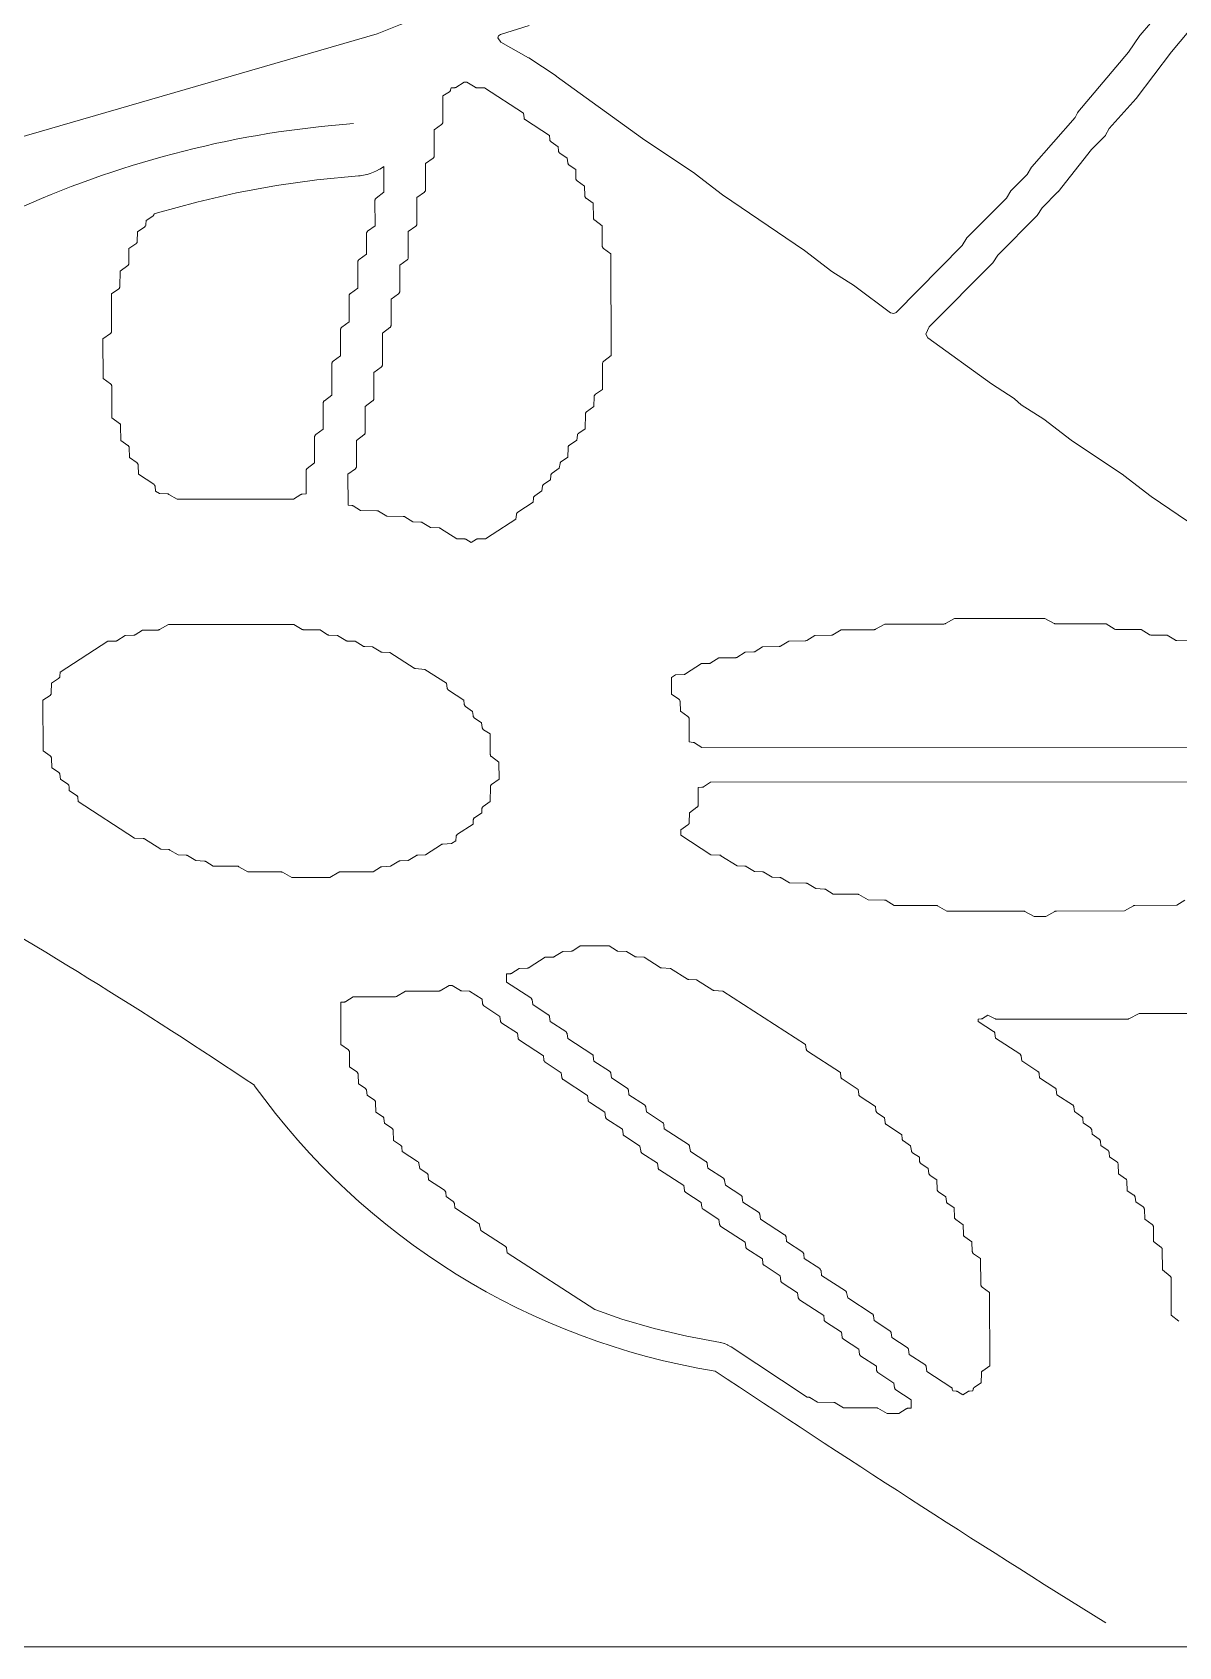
# Model space of a CAD drawing. Header units: inches. Extents: x 36 to 190, y -75 to 56.
# Drawn here: x 105.73 to 115.43, y -28.69 to -15.04 of the extents above; entities that cross this region are included whole.
import ezdxf

# ---------------------------------------------------------------- set-up
doc = ezdxf.new("R2010")
doc.units = ezdxf.units.IN
doc.layers.add('01_ORIGINAL_CAD', color=7, linetype='Continuous', lineweight=20)
doc.layers.add('03_ADDED_AREAS_SAME_COMPOSITION', color=7, linetype='Continuous', lineweight=15)

# ---------------------------------------------------------------- blocks, each defined once
blk = doc.blocks.new('05_SAND_DOLLAR')
at = {"layer": '01_ORIGINAL_CAD'}
blk.add_line((71.442, 17.312), (36.248, 17.312), dxfattribs=at)
for points in [[(53.65, 30.945, -0.14301), (60.243, 31.63, -0.286424), (65.36, 28.431), (66.481, 23.89, -0.272091), (64.9, 18.954), (63.661, 17.533)], [(53.65, 30.945), (50.4, 30.004), (48.095, 29.84), (45.427, 29.473), (42.376, 26.597), (41.758, 26.597, -0.10797), (36.248, 22.954)]]:
    blk.add_lwpolyline(points, format="xyb", dxfattribs=at)
for centre, radius, start, end in [((54.073, 21.787), 8.422, 94.2501, 114.0352), ((27.349, -15.654), 45.391, 56.1832, 60.407), ((57.468, 25.543), 5.979, 215.6658, 260.7622), ((129.159, 128.7), 131.041, 236.3299, 238.04792)]:
    blk.add_arc(centre, radius, start, end, dxfattribs=at)
at = {"layer": '03_ADDED_AREAS_SAME_COMPOSITION'}
for points in [[(60.277, 31.137), (60.101, 30.932), (60.099, 30.93), (60.003, 30.788), (59.576, 30.282), (59.574, 30.28), (59.573, 30.277), (59.552, 30.237), (59.187, 29.821), (59.184, 29.817), (59.147, 29.756), (59.013, 29.622), (59.011, 29.619), (59.009, 29.617), (58.972, 29.556), (58.64, 29.224), (58.638, 29.222), (58.637, 29.219), (58.597, 29.156), (58.038, 28.589), (58.02, 28.581), (57.99, 28.587), (57.688, 28.812), (57.686, 28.813), (57.494, 28.935), (57.263, 29.112), (57.262, 29.113), (56.569, 29.584), (56.338, 29.762), (56.337, 29.763), (55.894, 30.06), (55.163, 30.587), (55.162, 30.588), (54.932, 30.741), (54.93, 30.742), (54.695, 30.873), (54.671, 30.911), (54.676, 30.926), (54.693, 30.94), (54.935, 31.015)], [(60.887, 26.563), (60.194, 27.034), (59.963, 27.212), (59.962, 27.213), (59.519, 27.509), (59.288, 27.687), (59.286, 27.688), (59.095, 27.809), (59.04, 27.86), (59.036, 27.863), (58.844, 27.985), (58.305, 28.374), (58.29, 28.406), (58.317, 28.468), (58.854, 29.006), (58.856, 29.008), (58.857, 29.01), (58.897, 29.074), (59.229, 29.406), (59.231, 29.408), (59.232, 29.41), (59.272, 29.474), (59.406, 29.608), (59.408, 29.61), (59.69, 29.966), (59.806, 30.083), (59.808, 30.086), (59.81, 30.088), (59.841, 30.143), (60.068, 30.397), (60.069, 30.399), (60.366, 30.792), (60.732, 31.232)], [(61.318, 24.915), (56.395, 24.913), (56.333, 24.952), (56.33, 24.954), (56.327, 24.955), (56.325, 24.956), (56.322, 24.956), (56.289, 24.959), (56.288, 25.153), (56.287, 25.156), (56.287, 25.16), (56.286, 25.163), (56.284, 25.166), (56.282, 25.168), (56.28, 25.171), (56.277, 25.173), (56.214, 25.219), (56.211, 25.302), (56.211, 25.305), (56.21, 25.308), (56.209, 25.311), (56.207, 25.314), (56.205, 25.317), (56.203, 25.319), (56.2, 25.322), (56.14, 25.363), (56.14, 25.505), (56.172, 25.526), (56.245, 25.53), (56.248, 25.53), (56.252, 25.531), (56.254, 25.532), (56.257, 25.534), (56.393, 25.621), (56.459, 25.623), (56.462, 25.623), (56.465, 25.624), (56.468, 25.625), (56.471, 25.627), (56.54, 25.669), (56.68, 25.671), (56.683, 25.671), (56.686, 25.672), (56.689, 25.673), (56.692, 25.674), (56.762, 25.717), (56.835, 25.721), (56.839, 25.722), (56.842, 25.722), (56.845, 25.723), (56.847, 25.725), (56.909, 25.764), (57.049, 25.766), (57.052, 25.767), (57.055, 25.767), (57.058, 25.768), (57.061, 25.77), (57.13, 25.812), (57.27, 25.814), (57.273, 25.814), (57.276, 25.815), (57.28, 25.816), (57.283, 25.818), (57.352, 25.86), (57.491, 25.862), (57.495, 25.862), (57.498, 25.863), (57.501, 25.864), (57.504, 25.866), (57.573, 25.908), (57.852, 25.908), (57.855, 25.909), (57.859, 25.909), (57.862, 25.91), (57.865, 25.912), (57.942, 25.956), (58.443, 25.956), (58.446, 25.957), (58.449, 25.957), (58.452, 25.958), (58.455, 25.96), (58.532, 26.004), (59.297, 26.004), (59.374, 25.96), (59.377, 25.959), (59.38, 25.958), (59.383, 25.957), (59.386, 25.957), (59.813, 25.957), (59.883, 25.915), (59.886, 25.913), (59.889, 25.912), (59.892, 25.911), (59.895, 25.911), (60.109, 25.909), (60.178, 25.867), (60.181, 25.865), (60.184, 25.864), (60.187, 25.864), (60.191, 25.863), (60.33, 25.861), (60.4, 25.819), (60.403, 25.818), (60.406, 25.817), (60.409, 25.816), (60.412, 25.816), (60.552, 25.814)], [(60.48, 23.621), (60.411, 23.579), (60.058, 23.578), (60.055, 23.578), (60.052, 23.577), (60.049, 23.576), (60.046, 23.575), (59.969, 23.531), (59.394, 23.53), (59.391, 23.53), (59.387, 23.529), (59.384, 23.528), (59.381, 23.527), (59.304, 23.483), (59.205, 23.483), (59.127, 23.527), (59.124, 23.528), (59.121, 23.529), (59.118, 23.53), (59.115, 23.53), (58.466, 23.53), (58.389, 23.574), (58.386, 23.576), (58.383, 23.577), (58.379, 23.577), (58.376, 23.577), (58.023, 23.578), (57.954, 23.62), (57.951, 23.621), (57.948, 23.622), (57.945, 23.623), (57.941, 23.623), (57.801, 23.625), (57.724, 23.669), (57.721, 23.671), (57.718, 23.672), (57.715, 23.672), (57.711, 23.673), (57.506, 23.673), (57.444, 23.712), (57.442, 23.714), (57.439, 23.715), (57.435, 23.716), (57.432, 23.716), (57.359, 23.72), (57.289, 23.763), (57.286, 23.764), (57.283, 23.765), (57.279, 23.766), (57.276, 23.766), (57.137, 23.768), (57.067, 23.81), (57.064, 23.812), (57.061, 23.813), (57.058, 23.814), (57.055, 23.814), (56.989, 23.816), (56.919, 23.858), (56.916, 23.859), (56.913, 23.861), (56.91, 23.861), (56.907, 23.862), (56.841, 23.863), (56.771, 23.906), (56.769, 23.907), (56.766, 23.908), (56.762, 23.909), (56.759, 23.909), (56.694, 23.911), (56.557, 23.998), (56.555, 24), (56.552, 24.001), (56.549, 24.002), (56.545, 24.002), (56.472, 24.006), (56.217, 24.17), (56.217, 24.217), (56.277, 24.258), (56.28, 24.26), (56.282, 24.263), (56.284, 24.265), (56.286, 24.268), (56.287, 24.271), (56.288, 24.275), (56.288, 24.278), (56.29, 24.36), (56.353, 24.407), (56.356, 24.409), (56.358, 24.411), (56.36, 24.414), (56.362, 24.417), (56.363, 24.42), (56.363, 24.423), (56.364, 24.427), (56.364, 24.573), (56.396, 24.576), (56.399, 24.576), (56.402, 24.577), (56.405, 24.578), (56.408, 24.58), (56.469, 24.619), (62.254, 24.622)], [(60.43, 20.064), (60.365, 20.115), (60.364, 20.426), (60.364, 20.429), (60.363, 20.432), (60.362, 20.435), (60.361, 20.438), (60.359, 20.441), (60.357, 20.443), (60.355, 20.445), (60.29, 20.497), (60.289, 20.67), (60.288, 20.673), (60.288, 20.676), (60.287, 20.679), (60.285, 20.682), (60.283, 20.685), (60.281, 20.688), (60.278, 20.69), (60.215, 20.736), (60.214, 20.861), (60.214, 20.864), (60.213, 20.867), (60.212, 20.87), (60.211, 20.873), (60.209, 20.876), (60.207, 20.878), (60.204, 20.881), (60.141, 20.927), (60.138, 21.009), (60.137, 21.013), (60.137, 21.016), (60.135, 21.019), (60.134, 21.022), (60.132, 21.025), (60.129, 21.027), (60.127, 21.029), (60.065, 21.071), (60.059, 21.112), (60.059, 21.115), (60.058, 21.118), (60.057, 21.12), (60.055, 21.123), (60.053, 21.125), (60.051, 21.128), (60.048, 21.129), (59.992, 21.166), (59.989, 21.248), (59.989, 21.251), (59.988, 21.254), (59.987, 21.258), (59.985, 21.26), (59.983, 21.263), (59.981, 21.266), (59.978, 21.268), (59.918, 21.309), (59.915, 21.391), (59.915, 21.394), (59.914, 21.398), (59.913, 21.401), (59.911, 21.404), (59.909, 21.406), (59.907, 21.409), (59.904, 21.411), (59.843, 21.452), (59.841, 21.487), (59.84, 21.49), (59.84, 21.493), (59.838, 21.496), (59.837, 21.499), (59.835, 21.502), (59.832, 21.504), (59.83, 21.506), (59.769, 21.548), (59.767, 21.583), (59.766, 21.586), (59.765, 21.589), (59.764, 21.592), (59.763, 21.595), (59.761, 21.597), (59.758, 21.599), (59.756, 21.601), (59.695, 21.643), (59.693, 21.678), (59.692, 21.681), (59.691, 21.684), (59.69, 21.687), (59.688, 21.69), (59.686, 21.693), (59.684, 21.695), (59.682, 21.697), (59.621, 21.739), (59.618, 21.773), (59.618, 21.777), (59.617, 21.78), (59.616, 21.783), (59.614, 21.785), (59.612, 21.788), (59.61, 21.79), (59.608, 21.792), (59.546, 21.835), (59.54, 21.875), (59.54, 21.878), (59.539, 21.881), (59.537, 21.884), (59.536, 21.886), (59.534, 21.889), (59.532, 21.891), (59.529, 21.893), (59.398, 21.978), (59.392, 22.018), (59.392, 22.021), (59.391, 22.024), (59.389, 22.027), (59.388, 22.029), (59.386, 22.032), (59.383, 22.034), (59.381, 22.036), (59.25, 22.12), (59.248, 22.155), (59.248, 22.158), (59.247, 22.161), (59.245, 22.164), (59.244, 22.167), (59.242, 22.17), (59.24, 22.172), (59.237, 22.174), (59.101, 22.264), (59.096, 22.304), (59.095, 22.307), (59.094, 22.31), (59.093, 22.313), (59.091, 22.316), (59.089, 22.318), (59.087, 22.32), (59.085, 22.322), (58.879, 22.455), (58.874, 22.495), (58.873, 22.498), (58.872, 22.501), (58.871, 22.504), (58.869, 22.506), (58.867, 22.509), (58.865, 22.511), (58.863, 22.513), (58.733, 22.597), (58.733, 22.617), (58.757, 22.618), (58.76, 22.618), (58.763, 22.619), (58.766, 22.62), (58.769, 22.622), (58.815, 22.649), (58.877, 22.619), (58.879, 22.618), (58.882, 22.617), (58.885, 22.616), (58.888, 22.616), (59.995, 22.617), (59.998, 22.617), (60.001, 22.617), (60.004, 22.618), (60.007, 22.619), (60.093, 22.664), (60.52, 22.665)]]:
    blk.add_lwpolyline(points, dxfattribs=at)
for points in [[(54.478, 30.493), (54.481, 30.491), (54.484, 30.49), (54.487, 30.489), (54.49, 30.489), (54.556, 30.487), (54.886, 30.274), (54.892, 30.234), (54.892, 30.231), (54.893, 30.228), (54.894, 30.226), (54.896, 30.223), (54.898, 30.221), (54.9, 30.219), (54.903, 30.217), (55.107, 30.084), (55.11, 30.05), (55.11, 30.047), (55.111, 30.043), (55.112, 30.041), (55.114, 30.038), (55.116, 30.035), (55.118, 30.033), (55.121, 30.031), (55.181, 29.989), (55.184, 29.954), (55.184, 29.951), (55.185, 29.948), (55.186, 29.945), (55.188, 29.942), (55.19, 29.94), (55.192, 29.937), (55.195, 29.935), (55.256, 29.893), (55.262, 29.853), (55.263, 29.85), (55.264, 29.847), (55.265, 29.844), (55.266, 29.842), (55.268, 29.839), (55.271, 29.837), (55.273, 29.835), (55.329, 29.799), (55.33, 29.722), (55.33, 29.719), (55.331, 29.716), (55.332, 29.713), (55.333, 29.71), (55.335, 29.707), (55.338, 29.705), (55.34, 29.702), (55.403, 29.656), (55.406, 29.574), (55.407, 29.57), (55.408, 29.567), (55.409, 29.564), (55.41, 29.561), (55.412, 29.558), (55.415, 29.556), (55.417, 29.554), (55.477, 29.513), (55.479, 29.388), (55.479, 29.385), (55.479, 29.382), (55.481, 29.379), (55.482, 29.376), (55.484, 29.373), (55.486, 29.371), (55.489, 29.368), (55.552, 29.322), (55.553, 29.15), (55.553, 29.147), (55.554, 29.143), (55.555, 29.14), (55.557, 29.137), (55.559, 29.135), (55.561, 29.132), (55.563, 29.13), (55.626, 29.084), (55.629, 28.225), (55.566, 28.179), (55.564, 28.176), (55.561, 28.174), (55.56, 28.171), (55.558, 28.168), (55.557, 28.165), (55.556, 28.162), (55.556, 28.158), (55.556, 27.939), (55.496, 27.898), (55.494, 27.896), (55.491, 27.893), (55.489, 27.891), (55.488, 27.888), (55.486, 27.884), (55.486, 27.881), (55.485, 27.878), (55.483, 27.795), (55.42, 27.749), (55.417, 27.747), (55.415, 27.744), (55.413, 27.742), (55.412, 27.739), (55.411, 27.736), (55.41, 27.732), (55.41, 27.729), (55.409, 27.605), (55.354, 27.568), (55.351, 27.567), (55.349, 27.565), (55.347, 27.562), (55.345, 27.56), (55.344, 27.557), (55.343, 27.554), (55.343, 27.551), (55.337, 27.51), (55.276, 27.468), (55.273, 27.466), (55.271, 27.464), (55.269, 27.461), (55.267, 27.458), (55.266, 27.455), (55.265, 27.452), (55.265, 27.448), (55.263, 27.367), (55.207, 27.33), (55.204, 27.328), (55.202, 27.326), (55.2, 27.324), (55.199, 27.321), (55.197, 27.318), (55.196, 27.315), (55.196, 27.312), (55.19, 27.272), (55.129, 27.23), (55.126, 27.228), (55.124, 27.225), (55.122, 27.223), (55.121, 27.22), (55.119, 27.217), (55.119, 27.214), (55.118, 27.211), (55.116, 27.176), (55.06, 27.139), (55.057, 27.137), (55.055, 27.135), (55.053, 27.133), (55.051, 27.13), (55.05, 27.127), (55.049, 27.124), (55.049, 27.121), (55.043, 27.081), (54.982, 27.039), (54.979, 27.037), (54.977, 27.034), (54.975, 27.032), (54.973, 27.029), (54.972, 27.026), (54.971, 27.023), (54.971, 27.02), (54.969, 26.985), (54.839, 26.9), (54.836, 26.898), (54.834, 26.896), (54.832, 26.894), (54.831, 26.891), (54.829, 26.889), (54.828, 26.886), (54.828, 26.883), (54.822, 26.843), (54.623, 26.713), (54.567, 26.677), (54.502, 26.676), (54.499, 26.675), (54.496, 26.675), (54.493, 26.673), (54.49, 26.672), (54.445, 26.645), (54.4, 26.672), (54.397, 26.673), (54.394, 26.674), (54.391, 26.675), (54.388, 26.675), (54.322, 26.677), (54.186, 26.764), (54.183, 26.766), (54.18, 26.767), (54.177, 26.768), (54.174, 26.768), (54.1, 26.772), (54.03, 26.815), (54.028, 26.816), (54.025, 26.817), (54.021, 26.818), (54.018, 26.818), (53.952, 26.82), (53.883, 26.862), (53.88, 26.864), (53.877, 26.865), (53.873, 26.866), (53.87, 26.866), (53.73, 26.868), (53.661, 26.91), (53.658, 26.912), (53.655, 26.913), (53.652, 26.913), (53.648, 26.914), (53.509, 26.916), (53.447, 26.955), (53.444, 26.956), (53.441, 26.958), (53.439, 26.958), (53.436, 26.959), (53.403, 26.961), (53.402, 27.222), (53.465, 27.268), (53.467, 27.27), (53.47, 27.273), (53.472, 27.276), (53.473, 27.279), (53.474, 27.282), (53.475, 27.285), (53.475, 27.288), (53.475, 27.508), (53.538, 27.554), (53.54, 27.557), (53.543, 27.559), (53.545, 27.562), (53.546, 27.565), (53.547, 27.568), (53.548, 27.571), (53.548, 27.575), (53.548, 27.795), (53.611, 27.841), (53.613, 27.843), (53.616, 27.845), (53.618, 27.848), (53.619, 27.851), (53.62, 27.854), (53.621, 27.858), (53.621, 27.861), (53.621, 28.081), (53.684, 28.127), (53.686, 28.129), (53.689, 28.132), (53.691, 28.134), (53.692, 28.137), (53.693, 28.141), (53.694, 28.144), (53.694, 28.147), (53.694, 28.415), (53.757, 28.461), (53.759, 28.463), (53.762, 28.466), (53.763, 28.469), (53.765, 28.472), (53.766, 28.475), (53.767, 28.478), (53.767, 28.481), (53.767, 28.701), (53.83, 28.747), (53.832, 28.75), (53.835, 28.752), (53.836, 28.755), (53.838, 28.758), (53.839, 28.761), (53.84, 28.764), (53.84, 28.768), (53.84, 28.988), (53.903, 29.034), (53.905, 29.036), (53.908, 29.038), (53.909, 29.041), (53.911, 29.044), (53.912, 29.047), (53.913, 29.051), (53.913, 29.054), (53.913, 29.274), (53.976, 29.32), (53.978, 29.322), (53.981, 29.325), (53.982, 29.327), (53.984, 29.33), (53.985, 29.334), (53.986, 29.337), (53.986, 29.34), (53.986, 29.56), (54.049, 29.606), (54.051, 29.609), (54.054, 29.611), (54.055, 29.614), (54.057, 29.617), (54.058, 29.62), (54.059, 29.623), (54.059, 29.627), (54.059, 29.847), (54.122, 29.893), (54.124, 29.895), (54.126, 29.897), (54.128, 29.9), (54.13, 29.903), (54.131, 29.906), (54.132, 29.91), (54.132, 29.913), (54.132, 30.133), (54.195, 30.179), (54.197, 30.181), (54.199, 30.184), (54.201, 30.186), (54.203, 30.189), (54.204, 30.193), (54.205, 30.196), (54.205, 30.199), (54.205, 30.419), (54.261, 30.455), (54.263, 30.457), (54.266, 30.459), (54.268, 30.462), (54.269, 30.465), (54.27, 30.468), (54.271, 30.471), (54.274, 30.488), (54.303, 30.489), (54.306, 30.489), (54.309, 30.49), (54.312, 30.491), (54.315, 30.492), (54.384, 30.535), (54.409, 30.535)], [(51.764, 29.422), (51.792, 29.431), (52.124, 29.522), (52.459, 29.599), (52.797, 29.661), (53.138, 29.709), (53.491, 29.743), (53.492, 29.743), (53.506, 29.745), (53.507, 29.745), (53.533, 29.749), (53.535, 29.749), (53.563, 29.756), (53.564, 29.756), (53.589, 29.764), (53.591, 29.764), (53.618, 29.774), (53.619, 29.775), (53.643, 29.786), (53.645, 29.786), (53.67, 29.8), (53.671, 29.801), (53.694, 29.815), (53.695, 29.815), (53.705, 29.822), (53.705, 29.607), (53.641, 29.556), (53.638, 29.553), (53.636, 29.551), (53.634, 29.548), (53.633, 29.545), (53.632, 29.542), (53.631, 29.539), (53.631, 29.536), (53.632, 29.321), (53.569, 29.275), (53.567, 29.273), (53.564, 29.27), (53.562, 29.268), (53.561, 29.265), (53.56, 29.262), (53.559, 29.258), (53.559, 29.255), (53.559, 29.083), (53.496, 29.036), (53.493, 29.034), (53.491, 29.032), (53.489, 29.029), (53.488, 29.026), (53.487, 29.023), (53.486, 29.02), (53.486, 29.016), (53.486, 28.796), (53.423, 28.75), (53.42, 28.748), (53.418, 28.746), (53.416, 28.743), (53.415, 28.74), (53.414, 28.737), (53.413, 28.733), (53.413, 28.73), (53.413, 28.51), (53.35, 28.464), (53.347, 28.462), (53.345, 28.459), (53.343, 28.456), (53.342, 28.453), (53.341, 28.45), (53.34, 28.447), (53.34, 28.444), (53.34, 28.224), (53.277, 28.177), (53.274, 28.175), (53.272, 28.173), (53.27, 28.17), (53.269, 28.167), (53.268, 28.164), (53.267, 28.161), (53.267, 28.157), (53.267, 27.89), (53.204, 27.843), (53.202, 27.841), (53.199, 27.839), (53.197, 27.836), (53.196, 27.833), (53.195, 27.83), (53.194, 27.827), (53.194, 27.823), (53.194, 27.603), (53.131, 27.557), (53.129, 27.555), (53.126, 27.553), (53.124, 27.55), (53.123, 27.547), (53.122, 27.544), (53.121, 27.54), (53.121, 27.537), (53.121, 27.317), (53.058, 27.271), (53.056, 27.269), (53.053, 27.266), (53.051, 27.263), (53.05, 27.26), (53.049, 27.257), (53.048, 27.254), (53.048, 27.251), (53.048, 27.057), (53.015, 27.054), (53.012, 27.054), (53.009, 27.053), (53.007, 27.052), (53.004, 27.05), (52.942, 27.011), (51.958, 27.01), (51.888, 27.052), (51.885, 27.054), (51.882, 27.055), (51.879, 27.056), (51.876, 27.056), (51.81, 27.058), (51.776, 27.08), (51.771, 27.12), (51.77, 27.123), (51.769, 27.126), (51.768, 27.129), (51.766, 27.131), (51.764, 27.134), (51.762, 27.136), (51.76, 27.137), (51.63, 27.222), (51.629, 27.298), (51.629, 27.301), (51.628, 27.305), (51.627, 27.308), (51.625, 27.311), (51.623, 27.313), (51.621, 27.316), (51.619, 27.318), (51.555, 27.364), (51.552, 27.447), (51.552, 27.45), (51.551, 27.453), (51.55, 27.456), (51.548, 27.459), (51.546, 27.462), (51.544, 27.464), (51.541, 27.466), (51.481, 27.508), (51.48, 27.632), (51.48, 27.635), (51.479, 27.638), (51.478, 27.642), (51.477, 27.645), (51.475, 27.647), (51.473, 27.65), (51.47, 27.652), (51.407, 27.698), (51.405, 27.966), (51.405, 27.969), (51.404, 27.972), (51.403, 27.976), (51.402, 27.978), (51.4, 27.981), (51.398, 27.984), (51.395, 27.986), (51.332, 28.032), (51.331, 28.366), (51.394, 28.412), (51.396, 28.414), (51.399, 28.417), (51.4, 28.42), (51.402, 28.423), (51.403, 28.426), (51.404, 28.429), (51.404, 28.432), (51.404, 28.748), (51.464, 28.789), (51.466, 28.791), (51.469, 28.793), (51.471, 28.796), (51.472, 28.799), (51.473, 28.802), (51.474, 28.805), (51.474, 28.809), (51.477, 28.939), (51.54, 28.985), (51.542, 28.987), (51.545, 28.99), (51.546, 28.992), (51.548, 28.995), (51.549, 28.998), (51.55, 29.002), (51.55, 29.005), (51.55, 29.129), (51.61, 29.17), (51.613, 29.172), (51.615, 29.175), (51.617, 29.178), (51.619, 29.181), (51.62, 29.184), (51.621, 29.187), (51.621, 29.19), (51.623, 29.272), (51.684, 29.314), (51.686, 29.316), (51.688, 29.318), (51.69, 29.32), (51.692, 29.323), (51.693, 29.326), (51.694, 29.329), (51.694, 29.333), (51.696, 29.367), (51.753, 29.404), (51.755, 29.406), (51.758, 29.408), (51.759, 29.411), (51.761, 29.413), (51.762, 29.416), (51.763, 29.419)], [(52.946, 25.953), (53.015, 25.911), (53.018, 25.91), (53.021, 25.909), (53.024, 25.908), (53.028, 25.908), (53.167, 25.906), (53.229, 25.866), (53.232, 25.865), (53.235, 25.864), (53.238, 25.863), (53.241, 25.863), (53.314, 25.858), (53.384, 25.816), (53.387, 25.814), (53.39, 25.813), (53.393, 25.813), (53.397, 25.812), (53.463, 25.811), (53.532, 25.768), (53.535, 25.767), (53.538, 25.766), (53.541, 25.765), (53.545, 25.765), (53.61, 25.763), (53.68, 25.721), (53.683, 25.719), (53.686, 25.718), (53.689, 25.717), (53.692, 25.717), (53.758, 25.715), (53.962, 25.584), (53.964, 25.582), (53.967, 25.581), (53.97, 25.58), (53.973, 25.58), (54.053, 25.573), (54.236, 25.455), (54.241, 25.415), (54.242, 25.412), (54.243, 25.409), (54.244, 25.406), (54.246, 25.404), (54.248, 25.401), (54.25, 25.399), (54.252, 25.397), (54.383, 25.312), (54.385, 25.278), (54.386, 25.275), (54.387, 25.272), (54.388, 25.269), (54.39, 25.266), (54.391, 25.263), (54.394, 25.261), (54.396, 25.259), (54.457, 25.217), (54.46, 25.183), (54.46, 25.179), (54.461, 25.176), (54.462, 25.173), (54.464, 25.171), (54.466, 25.168), (54.468, 25.166), (54.47, 25.164), (54.532, 25.121), (54.538, 25.081), (54.538, 25.078), (54.539, 25.075), (54.541, 25.072), (54.542, 25.07), (54.544, 25.067), (54.546, 25.065), (54.549, 25.063), (54.605, 25.027), (54.606, 24.855), (54.606, 24.852), (54.607, 24.849), (54.608, 24.845), (54.609, 24.842), (54.611, 24.84), (54.614, 24.837), (54.616, 24.835), (54.679, 24.789), (54.68, 24.646), (54.617, 24.6), (54.614, 24.597), (54.612, 24.595), (54.61, 24.592), (54.609, 24.589), (54.608, 24.586), (54.607, 24.583), (54.607, 24.579), (54.606, 24.455), (54.547, 24.414), (54.544, 24.412), (54.542, 24.41), (54.54, 24.407), (54.538, 24.404), (54.537, 24.401), (54.536, 24.398), (54.536, 24.395), (54.534, 24.36), (54.473, 24.319), (54.47, 24.317), (54.468, 24.314), (54.466, 24.312), (54.465, 24.309), (54.463, 24.306), (54.463, 24.303), (54.462, 24.3), (54.46, 24.265), (54.33, 24.18), (54.328, 24.178), (54.325, 24.176), (54.323, 24.174), (54.322, 24.171), (54.32, 24.169), (54.319, 24.166), (54.319, 24.163), (54.314, 24.123), (54.279, 24.1), (54.206, 24.096), (54.203, 24.096), (54.2, 24.095), (54.197, 24.094), (54.194, 24.092), (54.059, 24.005), (53.993, 24.003), (53.99, 24.003), (53.987, 24.002), (53.984, 24.001), (53.981, 24), (53.911, 23.957), (53.845, 23.955), (53.842, 23.955), (53.839, 23.954), (53.836, 23.953), (53.833, 23.952), (53.763, 23.909), (53.69, 23.905), (53.687, 23.905), (53.684, 23.904), (53.681, 23.903), (53.678, 23.901), (53.616, 23.862), (53.337, 23.861), (53.334, 23.861), (53.331, 23.861), (53.328, 23.859), (53.325, 23.858), (53.248, 23.814), (52.927, 23.814), (52.849, 23.858), (52.846, 23.859), (52.843, 23.86), (52.84, 23.861), (52.837, 23.861), (52.557, 23.861), (52.48, 23.905), (52.477, 23.907), (52.474, 23.908), (52.471, 23.908), (52.468, 23.909), (52.262, 23.909), (52.201, 23.948), (52.198, 23.95), (52.195, 23.951), (52.192, 23.952), (52.189, 23.952), (52.115, 23.956), (52.045, 23.999), (52.042, 24), (52.039, 24.001), (52.036, 24.002), (52.033, 24.002), (51.967, 24.004), (51.897, 24.046), (51.894, 24.048), (51.891, 24.049), (51.888, 24.05), (51.885, 24.05), (51.819, 24.052), (51.683, 24.139), (51.68, 24.14), (51.677, 24.142), (51.674, 24.142), (51.671, 24.143), (51.598, 24.147), (51.12, 24.455), (51.118, 24.489), (51.118, 24.492), (51.117, 24.495), (51.115, 24.498), (51.114, 24.501), (51.112, 24.504), (51.11, 24.506), (51.107, 24.508), (51.046, 24.55), (51.044, 24.584), (51.043, 24.588), (51.043, 24.591), (51.041, 24.594), (51.04, 24.596), (51.038, 24.599), (51.036, 24.601), (51.033, 24.603), (50.971, 24.646), (50.966, 24.686), (50.965, 24.689), (50.964, 24.692), (50.963, 24.695), (50.961, 24.697), (50.959, 24.7), (50.957, 24.702), (50.955, 24.704), (50.898, 24.74), (50.895, 24.822), (50.895, 24.825), (50.894, 24.829), (50.893, 24.832), (50.892, 24.835), (50.89, 24.837), (50.887, 24.84), (50.885, 24.842), (50.825, 24.883), (50.823, 25.312), (50.883, 25.353), (50.886, 25.355), (50.888, 25.357), (50.89, 25.36), (50.892, 25.363), (50.893, 25.366), (50.893, 25.369), (50.894, 25.373), (50.896, 25.455), (50.956, 25.496), (50.959, 25.498), (50.961, 25.5), (50.963, 25.503), (50.965, 25.506), (50.966, 25.509), (50.967, 25.512), (50.967, 25.515), (50.969, 25.549), (51.371, 25.81), (51.436, 25.811), (51.44, 25.812), (51.443, 25.812), (51.446, 25.814), (51.449, 25.815), (51.518, 25.858), (51.592, 25.862), (51.595, 25.862), (51.598, 25.863), (51.601, 25.864), (51.604, 25.866), (51.666, 25.905), (51.797, 25.905), (51.8, 25.906), (51.803, 25.906), (51.806, 25.907), (51.809, 25.909), (51.886, 25.953)], [(55.612, 23.235), (55.674, 23.196), (55.677, 23.194), (55.68, 23.193), (55.683, 23.192), (55.686, 23.192), (55.759, 23.188), (55.829, 23.145), (55.832, 23.144), (55.835, 23.143), (55.838, 23.142), (55.842, 23.142), (55.907, 23.14), (56.043, 23.053), (56.046, 23.051), (56.049, 23.05), (56.052, 23.049), (56.055, 23.049), (56.129, 23.045), (56.273, 22.955), (56.276, 22.953), (56.279, 22.952), (56.282, 22.951), (56.285, 22.951), (56.351, 22.949), (56.487, 22.862), (56.49, 22.86), (56.493, 22.859), (56.496, 22.858), (56.499, 22.858), (56.572, 22.854), (57.273, 22.403), (57.278, 22.363), (57.279, 22.36), (57.28, 22.357), (57.281, 22.354), (57.283, 22.351), (57.285, 22.349), (57.287, 22.347), (57.289, 22.345), (57.568, 22.165), (57.57, 22.13), (57.571, 22.127), (57.572, 22.124), (57.573, 22.121), (57.574, 22.118), (57.576, 22.116), (57.579, 22.113), (57.581, 22.111), (57.717, 22.021), (57.722, 21.981), (57.723, 21.978), (57.724, 21.975), (57.725, 21.972), (57.727, 21.97), (57.729, 21.967), (57.731, 21.965), (57.733, 21.963), (57.864, 21.879), (57.866, 21.844), (57.867, 21.841), (57.868, 21.838), (57.869, 21.835), (57.871, 21.832), (57.872, 21.83), (57.875, 21.827), (57.877, 21.825), (57.939, 21.783), (57.945, 21.743), (57.945, 21.74), (57.946, 21.737), (57.947, 21.734), (57.949, 21.731), (57.951, 21.729), (57.953, 21.727), (57.956, 21.725), (58.086, 21.64), (58.089, 21.606), (58.089, 21.603), (58.09, 21.599), (58.091, 21.596), (58.093, 21.594), (58.095, 21.591), (58.097, 21.589), (58.1, 21.587), (58.161, 21.545), (58.167, 21.504), (58.167, 21.501), (58.168, 21.498), (58.17, 21.495), (58.171, 21.493), (58.173, 21.491), (58.175, 21.488), (58.178, 21.487), (58.235, 21.449), (58.237, 21.415), (58.237, 21.412), (58.238, 21.409), (58.239, 21.406), (58.241, 21.403), (58.243, 21.4), (58.245, 21.398), (58.248, 21.396), (58.31, 21.354), (58.315, 21.313), (58.316, 21.31), (58.317, 21.307), (58.318, 21.305), (58.32, 21.302), (58.322, 21.3), (58.324, 21.298), (58.326, 21.296), (58.382, 21.259), (58.385, 21.177), (58.386, 21.174), (58.386, 21.171), (58.388, 21.168), (58.389, 21.165), (58.391, 21.162), (58.394, 21.16), (58.396, 21.158), (58.458, 21.115), (58.463, 21.075), (58.464, 21.072), (58.465, 21.069), (58.466, 21.066), (58.468, 21.064), (58.47, 21.061), (58.472, 21.059), (58.475, 21.057), (58.53, 21.021), (58.531, 20.944), (58.532, 20.941), (58.532, 20.938), (58.533, 20.935), (58.535, 20.932), (58.537, 20.929), (58.539, 20.927), (58.542, 20.924), (58.605, 20.878), (58.608, 20.796), (58.608, 20.792), (58.609, 20.789), (58.61, 20.786), (58.612, 20.783), (58.614, 20.78), (58.616, 20.778), (58.619, 20.776), (58.679, 20.735), (58.682, 20.653), (58.683, 20.649), (58.683, 20.646), (58.685, 20.643), (58.686, 20.64), (58.688, 20.637), (58.691, 20.635), (58.693, 20.633), (58.753, 20.592), (58.755, 20.372), (58.755, 20.369), (58.756, 20.365), (58.757, 20.362), (58.758, 20.359), (58.76, 20.357), (58.762, 20.354), (58.765, 20.352), (58.828, 20.306), (58.83, 19.686), (58.77, 19.645), (58.767, 19.643), (58.765, 19.64), (58.763, 19.637), (58.761, 19.635), (58.76, 19.631), (58.76, 19.628), (58.759, 19.625), (58.757, 19.543), (58.701, 19.506), (58.698, 19.504), (58.696, 19.502), (58.694, 19.499), (58.692, 19.496), (58.691, 19.493), (58.69, 19.49), (58.687, 19.474), (58.658, 19.473), (58.655, 19.472), (58.652, 19.472), (58.65, 19.471), (58.647, 19.469), (58.602, 19.442), (58.557, 19.469), (58.554, 19.47), (58.551, 19.472), (58.548, 19.472), (58.545, 19.473), (58.517, 19.474), (58.513, 19.49), (58.512, 19.493), (58.511, 19.497), (58.509, 19.499), (58.507, 19.502), (58.505, 19.504), (58.502, 19.506), (58.297, 19.639), (58.291, 19.68), (58.291, 19.683), (58.29, 19.685), (58.289, 19.688), (58.287, 19.691), (58.285, 19.693), (58.283, 19.695), (58.28, 19.697), (58.149, 19.782), (58.143, 19.823), (58.143, 19.826), (58.142, 19.829), (58.14, 19.831), (58.139, 19.834), (58.137, 19.836), (58.135, 19.838), (58.132, 19.84), (58.001, 19.926), (57.995, 19.966), (57.995, 19.969), (57.994, 19.972), (57.992, 19.974), (57.991, 19.977), (57.989, 19.979), (57.986, 19.981), (57.984, 19.983), (57.853, 20.069), (57.847, 20.109), (57.846, 20.112), (57.845, 20.115), (57.844, 20.117), (57.843, 20.12), (57.841, 20.122), (57.838, 20.125), (57.836, 20.126), (57.629, 20.26), (57.619, 20.306), (57.619, 20.309), (57.617, 20.312), (57.616, 20.314), (57.614, 20.317), (57.611, 20.319), (57.609, 20.321), (57.408, 20.45), (57.403, 20.49), (57.402, 20.493), (57.401, 20.496), (57.4, 20.499), (57.398, 20.502), (57.396, 20.504), (57.394, 20.506), (57.392, 20.508), (57.261, 20.593), (57.259, 20.627), (57.258, 20.63), (57.257, 20.633), (57.256, 20.636), (57.255, 20.639), (57.253, 20.642), (57.25, 20.644), (57.248, 20.646), (57.112, 20.736), (57.107, 20.776), (57.106, 20.779), (57.105, 20.782), (57.104, 20.785), (57.102, 20.788), (57.1, 20.79), (57.098, 20.792), (57.095, 20.794), (56.89, 20.927), (56.885, 20.967), (56.884, 20.97), (56.883, 20.973), (56.882, 20.976), (56.88, 20.978), (56.878, 20.981), (56.876, 20.983), (56.873, 20.985), (56.742, 21.07), (56.736, 21.11), (56.736, 21.113), (56.735, 21.116), (56.734, 21.119), (56.732, 21.122), (56.73, 21.124), (56.728, 21.126), (56.725, 21.128), (56.594, 21.213), (56.588, 21.253), (56.588, 21.256), (56.587, 21.259), (56.585, 21.262), (56.584, 21.265), (56.582, 21.267), (56.58, 21.269), (56.577, 21.271), (56.446, 21.356), (56.44, 21.396), (56.44, 21.399), (56.439, 21.402), (56.437, 21.405), (56.436, 21.408), (56.434, 21.41), (56.431, 21.412), (56.429, 21.414), (56.298, 21.499), (56.292, 21.539), (56.291, 21.542), (56.29, 21.545), (56.289, 21.548), (56.287, 21.551), (56.286, 21.553), (56.283, 21.555), (56.281, 21.557), (56.076, 21.69), (56.074, 21.724), (56.073, 21.727), (56.073, 21.73), (56.071, 21.733), (56.07, 21.736), (56.068, 21.739), (56.065, 21.741), (56.063, 21.743), (55.927, 21.833), (55.922, 21.873), (55.921, 21.876), (55.92, 21.879), (55.919, 21.882), (55.917, 21.885), (55.915, 21.887), (55.913, 21.889), (55.911, 21.891), (55.779, 21.976), (55.774, 22.016), (55.773, 22.019), (55.772, 22.022), (55.771, 22.025), (55.769, 22.028), (55.767, 22.03), (55.765, 22.032), (55.763, 22.034), (55.631, 22.119), (55.626, 22.159), (55.625, 22.162), (55.624, 22.165), (55.623, 22.168), (55.621, 22.171), (55.619, 22.173), (55.617, 22.175), (55.614, 22.177), (55.483, 22.262), (55.477, 22.303), (55.477, 22.306), (55.476, 22.308), (55.475, 22.311), (55.473, 22.314), (55.471, 22.316), (55.469, 22.318), (55.466, 22.32), (55.261, 22.453), (55.255, 22.493), (55.255, 22.496), (55.254, 22.499), (55.252, 22.502), (55.251, 22.505), (55.249, 22.507), (55.247, 22.509), (55.244, 22.511), (55.113, 22.596), (55.107, 22.636), (55.107, 22.639), (55.106, 22.642), (55.104, 22.645), (55.103, 22.648), (55.101, 22.65), (55.099, 22.652), (55.096, 22.654), (54.965, 22.739), (54.959, 22.779), (54.958, 22.782), (54.958, 22.785), (54.956, 22.788), (54.955, 22.791), (54.953, 22.793), (54.95, 22.795), (54.948, 22.797), (54.744, 22.929), (54.744, 22.998), (54.776, 23), (54.779, 23.001), (54.782, 23.002), (54.785, 23.003), (54.788, 23.004), (54.85, 23.044), (54.923, 23.048), (54.927, 23.049), (54.93, 23.049), (54.933, 23.051), (54.935, 23.052), (55.071, 23.139), (55.137, 23.141), (55.14, 23.141), (55.143, 23.142), (55.146, 23.143), (55.149, 23.145), (55.219, 23.187), (55.292, 23.192), (55.295, 23.192), (55.298, 23.193), (55.301, 23.194), (55.304, 23.195), (55.366, 23.235)], [(54.353, 22.858), (54.356, 22.857), (54.359, 22.856), (54.362, 22.855), (54.365, 22.855), (54.431, 22.853), (54.538, 22.784), (54.541, 22.749), (54.541, 22.746), (54.542, 22.743), (54.543, 22.74), (54.545, 22.737), (54.547, 22.734), (54.549, 22.732), (54.552, 22.73), (54.687, 22.64), (54.693, 22.6), (54.693, 22.597), (54.694, 22.594), (54.696, 22.591), (54.697, 22.589), (54.699, 22.586), (54.701, 22.584), (54.704, 22.582), (54.835, 22.497), (54.841, 22.457), (54.841, 22.454), (54.842, 22.451), (54.844, 22.448), (54.845, 22.446), (54.847, 22.443), (54.85, 22.441), (54.852, 22.439), (55.057, 22.307), (55.059, 22.272), (55.059, 22.269), (55.06, 22.266), (55.062, 22.263), (55.063, 22.26), (55.065, 22.257), (55.068, 22.255), (55.07, 22.253), (55.206, 22.163), (55.211, 22.123), (55.212, 22.12), (55.213, 22.117), (55.214, 22.114), (55.216, 22.112), (55.218, 22.109), (55.22, 22.107), (55.222, 22.105), (55.428, 21.972), (55.433, 21.932), (55.434, 21.929), (55.435, 21.926), (55.436, 21.924), (55.438, 21.921), (55.44, 21.919), (55.442, 21.916), (55.444, 21.915), (55.576, 21.829), (55.581, 21.789), (55.582, 21.786), (55.583, 21.783), (55.584, 21.78), (55.586, 21.778), (55.588, 21.776), (55.59, 21.773), (55.592, 21.772), (55.724, 21.686), (55.729, 21.646), (55.73, 21.643), (55.731, 21.64), (55.732, 21.637), (55.734, 21.635), (55.736, 21.632), (55.738, 21.63), (55.741, 21.629), (55.872, 21.543), (55.878, 21.503), (55.878, 21.5), (55.879, 21.497), (55.88, 21.494), (55.882, 21.492), (55.884, 21.489), (55.886, 21.487), (55.889, 21.485), (56.02, 21.4), (56.026, 21.36), (56.026, 21.357), (56.027, 21.354), (56.029, 21.351), (56.03, 21.349), (56.032, 21.346), (56.034, 21.344), (56.037, 21.342), (56.242, 21.209), (56.248, 21.169), (56.248, 21.166), (56.249, 21.163), (56.251, 21.16), (56.252, 21.158), (56.254, 21.156), (56.257, 21.153), (56.259, 21.152), (56.39, 21.066), (56.396, 21.026), (56.397, 21.023), (56.397, 21.02), (56.399, 21.017), (56.4, 21.015), (56.402, 21.012), (56.405, 21.01), (56.407, 21.009), (56.539, 20.923), (56.544, 20.883), (56.545, 20.88), (56.546, 20.877), (56.547, 20.874), (56.549, 20.872), (56.551, 20.869), (56.553, 20.867), (56.555, 20.865), (56.761, 20.732), (56.766, 20.692), (56.767, 20.689), (56.768, 20.686), (56.769, 20.684), (56.771, 20.681), (56.773, 20.679), (56.775, 20.677), (56.777, 20.675), (56.908, 20.59), (56.91, 20.555), (56.911, 20.552), (56.912, 20.549), (56.913, 20.546), (56.914, 20.543), (56.916, 20.541), (56.919, 20.538), (56.921, 20.536), (57.057, 20.446), (57.062, 20.406), (57.063, 20.403), (57.064, 20.4), (57.065, 20.397), (57.067, 20.395), (57.069, 20.392), (57.071, 20.39), (57.074, 20.389), (57.205, 20.303), (57.211, 20.263), (57.211, 20.26), (57.212, 20.257), (57.213, 20.254), (57.215, 20.252), (57.217, 20.249), (57.219, 20.247), (57.222, 20.245), (57.426, 20.113), (57.429, 20.079), (57.429, 20.075), (57.43, 20.072), (57.431, 20.069), (57.433, 20.066), (57.435, 20.064), (57.437, 20.061), (57.44, 20.059), (57.575, 19.97), (57.581, 19.929), (57.581, 19.926), (57.582, 19.923), (57.584, 19.921), (57.585, 19.918), (57.587, 19.916), (57.589, 19.913), (57.592, 19.912), (57.723, 19.826), (57.729, 19.786), (57.729, 19.783), (57.73, 19.78), (57.732, 19.777), (57.733, 19.775), (57.735, 19.773), (57.738, 19.77), (57.74, 19.769), (57.871, 19.684), (57.873, 19.649), (57.873, 19.646), (57.874, 19.643), (57.876, 19.64), (57.877, 19.637), (57.879, 19.635), (57.882, 19.632), (57.884, 19.63), (58.02, 19.54), (58.025, 19.5), (58.026, 19.497), (58.027, 19.494), (58.028, 19.491), (58.03, 19.489), (58.032, 19.486), (58.034, 19.484), (58.036, 19.482), (58.166, 19.398), (58.166, 19.329), (58.134, 19.327), (58.131, 19.326), (58.128, 19.325), (58.125, 19.324), (58.122, 19.323), (58.061, 19.284), (57.962, 19.283), (57.884, 19.327), (57.881, 19.329), (57.878, 19.33), (57.875, 19.33), (57.872, 19.331), (57.593, 19.331), (57.523, 19.373), (57.52, 19.375), (57.517, 19.376), (57.514, 19.376), (57.511, 19.377), (57.372, 19.379), (57.309, 19.418), (57.307, 19.419), (57.304, 19.421), (57.301, 19.421), (57.297, 19.422), (57.285, 19.422), (56.643, 19.846), (56.643, 19.846), (56.642, 19.847), (56.64, 19.848), (56.615, 19.862), (56.612, 19.864), (56.586, 19.874), (56.583, 19.875), (56.555, 19.882), (56.553, 19.883), (56.267, 19.937), (55.991, 20.003), (55.72, 20.082), (55.49, 20.162), (54.749, 20.64), (54.744, 20.68), (54.743, 20.683), (54.742, 20.686), (54.741, 20.689), (54.739, 20.691), (54.737, 20.693), (54.735, 20.696), (54.733, 20.697), (54.526, 20.831), (54.516, 20.877), (54.515, 20.88), (54.514, 20.883), (54.512, 20.885), (54.51, 20.888), (54.508, 20.89), (54.505, 20.892), (54.306, 21.021), (54.304, 21.055), (54.303, 21.058), (54.302, 21.061), (54.301, 21.064), (54.299, 21.067), (54.298, 21.07), (54.295, 21.072), (54.293, 21.074), (54.232, 21.116), (54.229, 21.151), (54.229, 21.154), (54.228, 21.157), (54.227, 21.16), (54.225, 21.163), (54.223, 21.165), (54.221, 21.168), (54.218, 21.17), (54.084, 21.259), (54.081, 21.294), (54.081, 21.297), (54.08, 21.3), (54.079, 21.303), (54.077, 21.306), (54.075, 21.308), (54.073, 21.31), (54.071, 21.312), (54.009, 21.355), (54.003, 21.395), (54.003, 21.398), (54.002, 21.401), (54, 21.404), (53.999, 21.406), (53.997, 21.409), (53.995, 21.411), (53.992, 21.413), (53.861, 21.498), (53.859, 21.532), (53.859, 21.535), (53.858, 21.538), (53.857, 21.541), (53.855, 21.544), (53.853, 21.547), (53.851, 21.549), (53.848, 21.551), (53.788, 21.592), (53.785, 21.674), (53.785, 21.678), (53.784, 21.681), (53.783, 21.684), (53.781, 21.687), (53.779, 21.69), (53.777, 21.692), (53.774, 21.694), (53.712, 21.736), (53.707, 21.777), (53.706, 21.78), (53.705, 21.783), (53.704, 21.785), (53.702, 21.788), (53.7, 21.79), (53.698, 21.792), (53.696, 21.794), (53.639, 21.831), (53.636, 21.913), (53.636, 21.916), (53.635, 21.919), (53.634, 21.922), (53.633, 21.925), (53.631, 21.928), (53.628, 21.93), (53.626, 21.933), (53.564, 21.975), (53.558, 22.015), (53.558, 22.018), (53.557, 22.021), (53.555, 22.024), (53.554, 22.027), (53.552, 22.029), (53.55, 22.031), (53.547, 22.033), (53.491, 22.07), (53.488, 22.151), (53.488, 22.155), (53.487, 22.158), (53.486, 22.161), (53.484, 22.164), (53.482, 22.167), (53.48, 22.169), (53.477, 22.171), (53.417, 22.212), (53.416, 22.336), (53.416, 22.34), (53.415, 22.343), (53.414, 22.346), (53.412, 22.349), (53.411, 22.352), (53.408, 22.354), (53.406, 22.356), (53.343, 22.402), (53.342, 22.759), (53.374, 22.761), (53.377, 22.762), (53.38, 22.762), (53.383, 22.764), (53.385, 22.765), (53.447, 22.804), (53.8, 22.805), (53.803, 22.805), (53.806, 22.806), (53.809, 22.807), (53.812, 22.808), (53.889, 22.852), (54.169, 22.853), (54.172, 22.853), (54.175, 22.854), (54.178, 22.855), (54.181, 22.856), (54.258, 22.9), (54.284, 22.9)]]:
    blk.add_lwpolyline(points, close=True, dxfattribs=at)

msp = doc.modelspace()

# ---------------------------------------------------------------- block references
msp.add_blockref('05_SAND_DOLLAR', (55, -46))

doc.saveas('drawing.dxf')
